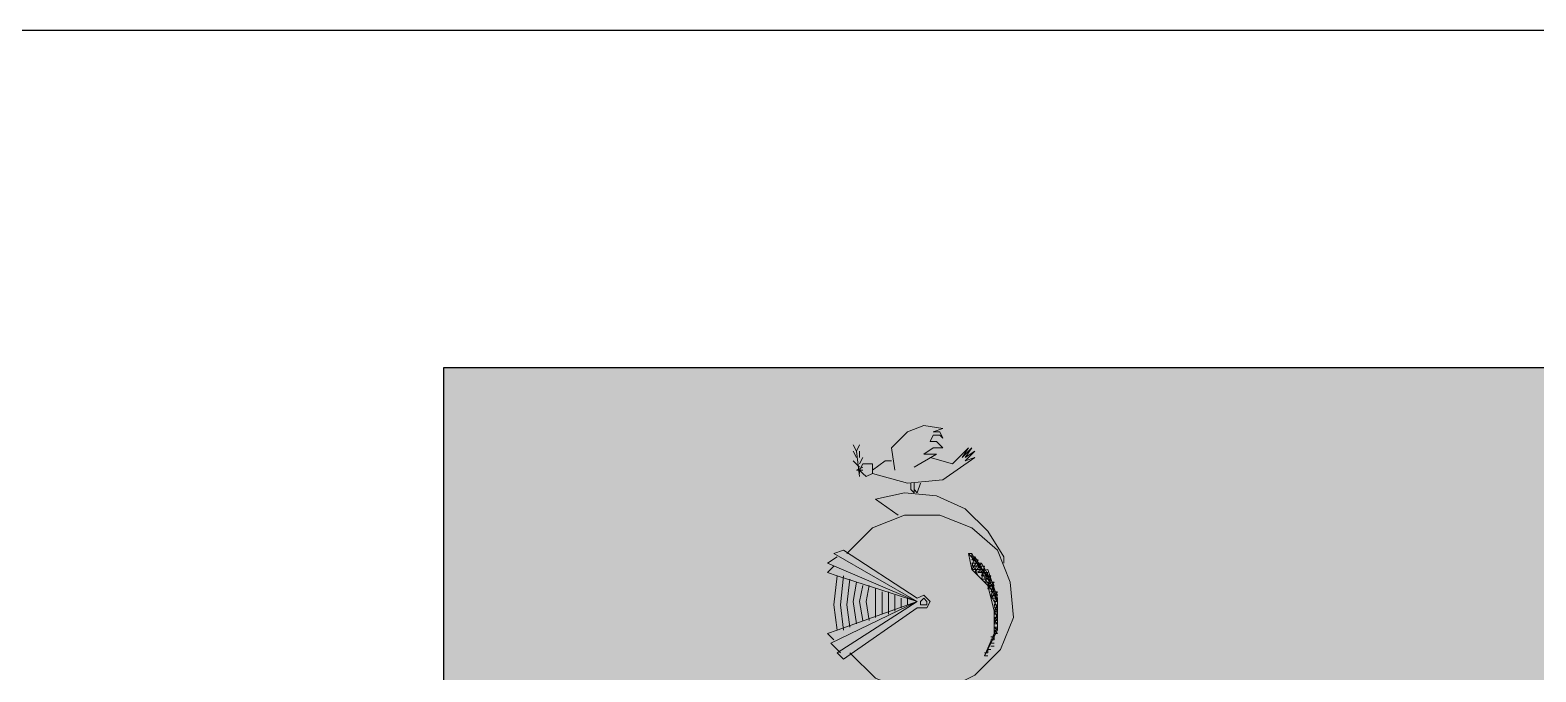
# Model space of a CAD drawing. Header units: inches. Extents: x 13.1 to 77.9, y 9.9 to 37.9.
# Drawn here: x 35.211 to 37.201, y 37.003 to 37.852 of the extents above; entities that cross this region are included whole.
import ezdxf

# ---------------------------------------------------------------- set-up
doc = ezdxf.new("R2010")
doc.units = ezdxf.units.IN
doc.header["$MEASUREMENT"] = 0
doc.layers.add('F_Layer01', color=7, linetype='Continuous')
doc.layers.add('F_NUEVA', color=43, linetype='Continuous', lineweight=25)

# ---------------------------------------------------------------- blocks, each defined once
blk = doc.blocks.new('block 274')
at = {"layer": 'F_Layer01', "color": 18, "lineweight": 9, "true_color": 0x000000}
for points in [[(1.6376, -0.6519), (1.6122, -0.6477), (1.591, -0.6562), (1.5698, -0.6773)], [(1.6376, -0.6646), (1.6333, -0.6562), (1.6249, -0.6562)], [(1.6376, -0.6646), (1.6333, -0.6562), (1.6249, -0.6562)], [(1.6376, -0.6646), (1.6333, -0.6604), (1.6249, -0.6604), (1.6206, -0.6689)], [(1.6376, -0.6646), (1.6333, -0.6604), (1.6249, -0.6604), (1.6206, -0.6689)], [(1.6376, -0.6773), (1.6291, -0.6689), (1.6206, -0.6689)], [(1.6376, -0.6773), (1.6291, -0.6689), (1.6206, -0.6689)], [(1.6249, -0.6689), (1.6291, -0.6689)], [(1.519, -0.6816), (1.5233, -0.69)], [(1.519, -0.6816), (1.5233, -0.69)], [(1.5233, -0.69), (1.519, -0.6816)], [(1.5233, -0.69), (1.519, -0.6816)], [(1.5275, -0.7154), (1.5233, -0.6816)], [(1.5275, -0.7154), (1.5233, -0.6816)], [(1.5275, -0.69), (1.5275, -0.6816)], [(1.5275, -0.69), (1.5275, -0.6816)], [(1.5275, -0.6816), (1.5275, -0.69)], [(1.5275, -0.6816), (1.5275, -0.69)], [(1.5275, -0.6985), (1.5317, -0.69)], [(1.5275, -0.6985), (1.5317, -0.69)], [(1.5317, -0.69), (1.5275, -0.6985)], [(1.5317, -0.69), (1.5275, -0.6985)], [(1.5444, -0.7112), (1.591, -0.7239), (1.6376, -0.7197), (1.6799, -0.69)], [(1.5444, -0.7112), (1.591, -0.7239), (1.6376, -0.7197), (1.6799, -0.69)], [(1.5614, -0.6943), (1.5444, -0.707)], [(1.5614, -0.6943), (1.5444, -0.707)], [(1.5614, -0.6943), (1.5698, -0.6943)], [(1.5614, -0.6943), (1.5698, -0.6943)], [(1.5698, -0.6773), (1.5741, -0.707)], [(1.5698, -0.6773), (1.5741, -0.707)], [(1.6376, -0.6773), (1.6249, -0.6773), (1.6122, -0.6858), (1.6291, -0.6858)], [(1.6503, -0.6985), (1.6206, -0.69)], [(1.6503, -0.6985), (1.6206, -0.69)], [(1.663, -0.69), (1.6757, -0.6773), (1.6672, -0.69)], [(1.663, -0.69), (1.6757, -0.6773), (1.6672, -0.69)], [(1.6672, -0.69), (1.6799, -0.6816), (1.6672, -0.6943), (1.6799, -0.69)], [(1.6672, -0.69), (1.6799, -0.6816), (1.6672, -0.6943), (1.6799, -0.69)], [(1.5317, -0.7027), (1.5233, -0.707)], [(1.5317, -0.7027), (1.5233, -0.707)], [(1.5233, -0.707), (1.5317, -0.707)], [(1.5233, -0.707), (1.5317, -0.707)], [(1.5444, -0.707), (1.5444, -0.6985), (1.536, -0.6985), (1.5317, -0.6985), (1.5275, -0.707), (1.5317, -0.7112), (1.536, -0.7154), (1.5444, -0.7112), (1.5444, -0.707)], [(1.5444, -0.707), (1.5444, -0.6985), (1.536, -0.6985), (1.5317, -0.6985), (1.5275, -0.707), (1.5317, -0.7112), (1.536, -0.7154), (1.5444, -0.7112), (1.5444, -0.707)], [(1.5275, -0.7112), (1.5275, -0.707)], [(1.5275, -0.7112), (1.5275, -0.707)], [(1.5952, -0.7239), (1.5952, -0.7324), (1.5995, -0.7366)], [(1.5952, -0.7239), (1.5952, -0.7324), (1.5995, -0.7366)], [(1.5995, -0.7239), (1.5995, -0.7324), (1.6037, -0.7366)], [(1.5995, -0.7239), (1.5995, -0.7324), (1.6037, -0.7366)], [(1.5995, -0.7366), (1.5995, -0.7324)], [(1.5995, -0.7366), (1.5995, -0.7324)], [(1.6037, -0.7366), (1.6079, -0.7239)], [(1.6037, -0.7366), (1.6079, -0.7239)], [(1.718, -0.8213), (1.6968, -0.7874), (1.6672, -0.7578), (1.6291, -0.7408), (1.5868, -0.7366), (1.5487, -0.7451)], [(1.718, -0.8213), (1.6968, -0.7874), (1.6672, -0.7578), (1.6291, -0.7408), (1.5868, -0.7366), (1.5487, -0.7451)], [(1.5148, -0.9483), (1.5487, -0.9821), (1.591, -0.9991), (1.6376, -0.9991), (1.6799, -0.9779), (1.7138, -0.944), (1.7307, -0.9017), (1.7265, -0.8551), (1.7095, -0.8128), (1.6757, -0.7832), (1.6333, -0.7662), (1.5868, -0.7662), (1.5444, -0.7832), (1.5106, -0.817)], [(1.5148, -0.9483), (1.5487, -0.9821), (1.591, -0.9991), (1.6376, -0.9991), (1.6799, -0.9779), (1.7138, -0.944), (1.7307, -0.9017), (1.7265, -0.8551), (1.7095, -0.8128), (1.6757, -0.7832), (1.6333, -0.7662), (1.5868, -0.7662), (1.5444, -0.7832), (1.5106, -0.817)], [(1.5063, -0.8128), (1.4936, -0.817)], [(1.5063, -0.8128), (1.4936, -0.817)], [(1.6037, -0.8763), (1.5063, -0.8128)], [(1.6037, -0.8763), (1.5063, -0.8128)], [(1.4852, -0.8297), (1.6037, -0.8805), (1.4936, -0.817)], [(1.4852, -0.8297), (1.6037, -0.8805), (1.4936, -0.817)], [(1.4979, -0.8213), (1.4852, -0.8297)], [(1.4979, -0.8213), (1.4852, -0.8297)], [(1.4936, -0.834), (1.4852, -0.8424)], [(1.4936, -0.834), (1.4852, -0.8424)], [(1.6714, -0.817), (1.6757, -0.8382)], [(1.6714, -0.817), (1.6757, -0.8382)], [(1.6926, -0.9525), (1.7095, -0.9186), (1.7095, -0.8805), (1.6968, -0.8467), (1.6714, -0.817)], [(1.6926, -0.9525), (1.7095, -0.9186), (1.7095, -0.8805), (1.6968, -0.8467), (1.6714, -0.817)], [(1.6757, -0.8213), (1.6757, -0.817)], [(1.6757, -0.8213), (1.6757, -0.817)], [(1.6757, -0.8213), (1.6799, -0.8213), (1.6757, -0.8255)], [(1.6757, -0.8213), (1.6799, -0.8213), (1.6757, -0.8255)], [(1.6757, -0.834), (1.6799, -0.8213)], [(1.6757, -0.834), (1.6799, -0.8213)], [(1.6841, -0.8255), (1.6757, -0.8255), (1.6799, -0.8255)], [(1.6841, -0.8255), (1.6757, -0.8255), (1.6799, -0.8255)], [(1.6757, -0.8382), (1.6841, -0.8255)], [(1.6757, -0.8382), (1.6841, -0.8255)], [(1.6841, -0.8467), (1.6757, -0.8297)], [(1.6841, -0.8467), (1.6757, -0.8297)], [(1.6757, -0.8297), (1.6884, -0.8297)], [(1.6757, -0.8297), (1.6884, -0.8297)], [(1.6757, -0.834), (1.6926, -0.834)], [(1.6757, -0.834), (1.6926, -0.834)], [(1.7095, -0.8721), (1.6799, -0.8213)], [(1.7095, -0.8721), (1.6799, -0.8213)], [(1.6799, -0.8382), (1.6841, -0.8297)], [(1.6799, -0.8424), (1.6884, -0.8297)], [(1.6799, -0.8382), (1.6841, -0.8297)], [(1.6799, -0.8424), (1.6884, -0.8297)], [(1.6841, -0.8424), (1.6884, -0.834)], [(1.6841, -0.8424), (1.6884, -0.834)], [(1.7053, -0.8594), (1.6884, -0.8297)], [(1.7053, -0.8594), (1.6884, -0.8297)], [(1.6884, -0.8467), (1.6926, -0.834)], [(1.6884, -0.8467), (1.6926, -0.834)], [(1.4852, -0.8424), (1.4979, -0.8467)], [(1.4852, -0.8424), (1.4979, -0.8467)], [(1.4979, -0.8467), (1.4936, -0.8848), (1.4979, -0.9186)], [(1.4979, -0.8467), (1.4936, -0.8848), (1.4979, -0.9186)], [(1.4979, -0.8467), (1.6037, -0.8805), (1.4979, -0.9186)], [(1.4979, -0.8467), (1.6037, -0.8805), (1.4979, -0.9186)], [(1.5063, -0.8467), (1.5021, -0.8848), (1.5063, -0.9186)], [(1.5063, -0.8467), (1.5021, -0.8848), (1.5063, -0.9186)], [(1.5148, -0.8509), (1.5106, -0.8848), (1.5148, -0.9144)], [(1.5148, -0.8509), (1.5106, -0.8848), (1.5148, -0.9144)], [(1.5233, -0.8551), (1.519, -0.8805), (1.5233, -0.9102)], [(1.5233, -0.8551), (1.519, -0.8805), (1.5233, -0.9102)], [(1.6757, -0.8382), (1.6926, -0.8382)], [(1.6757, -0.8382), (1.6926, -0.8382)], [(1.6926, -0.9525), (1.7053, -0.9229), (1.7053, -0.8932), (1.6968, -0.8594), (1.6757, -0.8382)], [(1.6926, -0.9525), (1.7053, -0.9229), (1.7053, -0.8932), (1.6968, -0.8594), (1.6757, -0.8382)], [(1.6799, -0.8424), (1.6968, -0.8382)], [(1.6799, -0.8424), (1.6968, -0.8382)], [(1.6841, -0.8424), (1.6968, -0.8424)], [(1.6841, -0.8424), (1.6968, -0.8424)], [(1.6884, -0.8509), (1.6926, -0.8382)], [(1.6884, -0.8509), (1.6926, -0.8382)], [(1.6884, -0.8467), (1.7011, -0.8467)], [(1.6884, -0.8467), (1.7011, -0.8467)], [(1.6884, -0.8509), (1.7011, -0.8509), (1.6968, -0.8636)], [(1.6884, -0.8509), (1.7011, -0.8509), (1.6968, -0.8636)], [(1.6926, -0.9525), (1.7095, -0.9186), (1.7095, -0.8763), (1.6968, -0.8382)], [(1.6926, -0.9525), (1.7095, -0.9186), (1.7095, -0.8763), (1.6968, -0.8382)], [(1.6926, -0.8509), (1.6968, -0.8424)], [(1.6926, -0.8509), (1.6968, -0.8424)], [(1.6926, -0.8551), (1.6968, -0.8467)], [(1.6926, -0.8551), (1.6968, -0.8467)], [(1.6926, -0.8551), (1.7053, -0.8551), (1.6968, -0.8636)], [(1.6926, -0.8551), (1.7053, -0.8551), (1.6968, -0.8636)], [(1.6926, -0.8551), (1.7011, -0.8551)], [(1.6926, -0.8551), (1.7011, -0.8551)], [(1.6968, -0.8594), (1.7011, -0.8467)], [(1.6968, -0.8594), (1.7011, -0.8467)], [(1.5317, -0.8594), (1.5275, -0.8805), (1.5317, -0.9059)], [(1.5317, -0.8594), (1.5275, -0.8805), (1.5317, -0.9059)], [(1.5402, -0.8594), (1.536, -0.8805), (1.5402, -0.9059)], [(1.5402, -0.8594), (1.536, -0.8805), (1.5402, -0.9059)], [(1.5487, -0.8636), (1.5487, -0.9017)], [(1.5487, -0.8636), (1.5487, -0.9017)], [(1.5571, -0.8678), (1.5571, -0.8975)], [(1.5571, -0.8678), (1.5571, -0.8975)], [(1.5656, -0.8678), (1.5656, -0.8975)], [(1.5656, -0.8678), (1.5656, -0.8975)], [(1.5741, -0.8721), (1.5741, -0.8932)], [(1.5741, -0.8721), (1.5741, -0.8932)], [(1.6037, -0.889), (1.6122, -0.889), (1.6164, -0.889), (1.6206, -0.8805), (1.6164, -0.8763), (1.6122, -0.8721), (1.6037, -0.8763)], [(1.6037, -0.889), (1.6122, -0.889), (1.6164, -0.889), (1.6206, -0.8805), (1.6164, -0.8763), (1.6122, -0.8721), (1.6037, -0.8763)], [(1.6968, -0.8594), (1.7053, -0.8594), (1.7011, -0.8678)], [(1.6968, -0.8594), (1.7053, -0.8594), (1.7011, -0.8678)], [(1.6968, -0.8636), (1.7053, -0.8636)], [(1.6968, -0.8636), (1.7053, -0.8636)], [(1.7053, -0.8636), (1.7011, -0.8721), (1.7095, -0.889)], [(1.7053, -0.8636), (1.7011, -0.8721), (1.7095, -0.889)], [(1.7011, -0.8763), (1.7095, -0.8678)], [(1.7011, -0.8763), (1.7095, -0.8678)], [(1.7011, -0.8721), (1.7095, -0.8721)], [(1.7011, -0.8721), (1.7095, -0.8721)], [(1.7053, -0.8805), (1.7095, -0.8721)], [(1.7053, -0.8805), (1.7095, -0.8721)], [(1.4894, -0.9356), (1.6037, -0.8805), (1.4979, -0.9483)], [(1.4894, -0.9356), (1.6037, -0.8805), (1.4979, -0.9483)], [(1.6037, -0.889), (1.5063, -0.9567)], [(1.6037, -0.889), (1.5063, -0.9567)], [(1.5825, -0.8763), (1.5825, -0.889)], [(1.5825, -0.8763), (1.5825, -0.889)], [(1.591, -0.8763), (1.591, -0.8848)], [(1.591, -0.8763), (1.591, -0.8848)], [(1.6164, -0.8805), (1.6122, -0.8763), (1.6079, -0.8805), (1.6079, -0.8848), (1.6122, -0.8848), (1.6164, -0.8848), (1.6164, -0.8805)], [(1.6164, -0.8805), (1.6122, -0.8763), (1.6079, -0.8805), (1.6079, -0.8848), (1.6122, -0.8848), (1.6164, -0.8848), (1.6164, -0.8805)], [(1.7011, -0.8763), (1.7095, -0.8763)], [(1.7011, -0.8763), (1.7095, -0.8763)], [(1.7053, -0.8848), (1.7095, -0.8763)], [(1.7053, -0.8848), (1.7095, -0.8763)], [(1.7053, -0.8805), (1.7095, -0.8805)], [(1.7053, -0.8805), (1.7095, -0.8805)], [(1.7053, -0.8848), (1.7095, -0.8975), (1.7053, -0.8975)], [(1.7053, -0.8932), (1.7095, -0.8848)], [(1.7095, -0.8975), (1.7053, -0.8848), (1.7095, -0.8848)], [(1.7053, -0.8932), (1.7095, -0.8848)], [(1.7053, -0.8848), (1.7095, -0.8848)], [(1.7053, -0.8848), (1.7095, -0.8848)], [(1.7053, -0.8848), (1.7095, -0.8848)], [(1.7053, -0.889), (1.7095, -0.889)], [(1.7053, -0.889), (1.7095, -0.889)], [(1.7053, -0.8975), (1.7095, -0.889)], [(1.7053, -0.8975), (1.7095, -0.889)], [(1.7053, -0.8932), (1.7095, -0.8932)], [(1.7053, -0.8932), (1.7095, -0.8932)], [(1.7095, -0.9017), (1.7053, -0.8932)], [(1.7095, -0.9017), (1.7053, -0.8932)], [(1.7053, -0.8975), (1.7095, -0.8975)], [(1.7053, -0.8975), (1.7095, -0.8975)], [(1.7053, -0.8975), (1.7095, -0.8975)], [(1.7053, -0.9059), (1.7095, -0.8975)], [(1.7053, -0.9059), (1.7095, -0.8975)], [(1.7053, -0.9017), (1.7095, -0.9017)], [(1.7053, -0.9017), (1.7095, -0.9017)], [(1.7095, -0.9059), (1.7053, -0.9017)], [(1.7053, -0.9102), (1.7095, -0.9017)], [(1.7095, -0.9059), (1.7053, -0.9017)], [(1.7053, -0.9102), (1.7095, -0.9017)], [(1.7053, -0.9059), (1.7095, -0.9059)], [(1.7053, -0.9059), (1.7095, -0.9059)], [(1.7095, -0.9102), (1.7053, -0.9059)], [(1.7095, -0.9102), (1.7053, -0.9059)], [(1.7053, -0.9102), (1.7095, -0.9102)], [(1.7053, -0.9102), (1.7095, -0.9102)], [(1.7095, -0.9186), (1.7053, -0.9144)], [(1.7053, -0.9229), (1.7095, -0.9144)], [(1.7095, -0.9186), (1.7053, -0.9144)], [(1.7053, -0.9229), (1.7095, -0.9144)], [(1.7053, -0.9271), (1.7011, -0.9271)], [(1.7053, -0.9271), (1.7011, -0.9271)], [(1.7095, -0.9229), (1.7053, -0.9186)], [(1.7053, -0.9186), (1.7095, -0.9186)], [(1.7095, -0.9229), (1.7053, -0.9186)], [(1.7053, -0.9186), (1.7095, -0.9186)], [(1.7053, -0.9229), (1.7095, -0.9229)], [(1.7053, -0.9229), (1.7095, -0.9229)], [(1.7053, -0.9229), (1.7053, -0.9271), (1.7053, -0.9313)], [(1.7053, -0.9229), (1.7053, -0.9271), (1.7053, -0.9313)], [(1.6926, -0.9483), (1.6968, -0.9483)], [(1.6926, -0.9483), (1.6968, -0.9483)], [(1.6926, -0.9483), (1.6968, -0.9483)], [(1.6926, -0.9483), (1.6968, -0.9483)], [(1.6926, -0.9525), (1.6968, -0.9525)], [(1.6926, -0.9525), (1.6968, -0.9525)], [(1.6968, -0.9483), (1.6968, -0.944)], [(1.6968, -0.944), (1.7011, -0.944)], [(1.6968, -0.9483), (1.6968, -0.944)], [(1.6968, -0.944), (1.7011, -0.944)], [(1.6968, -0.944), (1.7011, -0.944)], [(1.6968, -0.944), (1.7011, -0.944)], [(1.6968, -0.944), (1.7011, -0.944)], [(1.7011, -0.9356), (1.7053, -0.9356)], [(1.7011, -0.9356), (1.7053, -0.9356)], [(1.7011, -0.9356), (1.7053, -0.9356)], [(1.7011, -0.9356), (1.7053, -0.9356)], [(1.7011, -0.9398), (1.7053, -0.9398)], [(1.7011, -0.9398), (1.7053, -0.9398)], [(1.7011, -0.9398), (1.7053, -0.9398)], [(1.7011, -0.9398), (1.7053, -0.9398)]]:
    blk.add_lwpolyline(points, dxfattribs=at)
for points, knots in [([(1.6376, -0.6519), (1.6376, -0.6519), (1.6249, -0.6562), (1.6249, -0.6562), (1.6249, -0.6562), (1.6376, -0.6519), (1.6376, -0.6519), (1.6376, -0.6519), (1.6122, -0.6477), (1.6122, -0.6477), (1.6122, -0.6477), (1.591, -0.6562), (1.591, -0.6562), (1.591, -0.6562), (1.5698, -0.6773), (1.5698, -0.6773)], [0, 0, 0, 0, 1, 1, 1, 2, 2, 2, 3, 3, 3, 4, 4, 4, 5, 5, 5, 5]), ([(1.519, -0.6731), (1.519, -0.6731), (1.5233, -0.6816), (1.5233, -0.6816), (1.5233, -0.6816), (1.519, -0.6731), (1.519, -0.6731)], [0, 0, 0, 0, 1, 1, 1, 2, 2, 2, 2]), ([(1.519, -0.6731), (1.519, -0.6731), (1.5233, -0.6816), (1.5233, -0.6816), (1.5233, -0.6816), (1.519, -0.6731), (1.519, -0.6731)], [0, 0, 0, 0, 1, 1, 1, 2, 2, 2, 2]), ([(1.5233, -0.6816), (1.5233, -0.6816), (1.5275, -0.6731), (1.5275, -0.6731), (1.5275, -0.6731), (1.5233, -0.6816), (1.5233, -0.6816)], [0, 0, 0, 0, 1, 1, 1, 2, 2, 2, 2]), ([(1.5233, -0.6816), (1.5233, -0.6816), (1.5275, -0.6731), (1.5275, -0.6731), (1.5275, -0.6731), (1.5233, -0.6816), (1.5233, -0.6816)], [0, 0, 0, 0, 1, 1, 1, 2, 2, 2, 2]), ([(1.519, -0.6943), (1.519, -0.6943), (1.5275, -0.7027), (1.5275, -0.7027), (1.5275, -0.7027), (1.519, -0.6943), (1.519, -0.6943)], [0, 0, 0, 0, 1, 1, 1, 2, 2, 2, 2]), ([(1.519, -0.6943), (1.519, -0.6943), (1.5275, -0.7027), (1.5275, -0.7027), (1.5275, -0.7027), (1.519, -0.6943), (1.519, -0.6943)], [0, 0, 0, 0, 1, 1, 1, 2, 2, 2, 2]), ([(1.6376, -0.6773), (1.6376, -0.6773), (1.6249, -0.6773), (1.6249, -0.6773), (1.6249, -0.6773), (1.6122, -0.6858), (1.6122, -0.6858), (1.6122, -0.6858), (1.6291, -0.6858), (1.6291, -0.6858), (1.6291, -0.6858), (1.5995, -0.7027), (1.5995, -0.7027), (1.5995, -0.7027), (1.6291, -0.6858), (1.6291, -0.6858)], [0, 0, 0, 0, 1, 1, 1, 2, 2, 2, 3, 3, 3, 4, 4, 4, 5, 5, 5, 5]), ([(1.6503, -0.6985), (1.6503, -0.6985), (1.6714, -0.6773), (1.6714, -0.6773), (1.6714, -0.6773), (1.6503, -0.6985), (1.6503, -0.6985)], [0, 0, 0, 0, 1, 1, 1, 2, 2, 2, 2]), ([(1.6714, -0.6773), (1.6714, -0.6773), (1.663, -0.69), (1.663, -0.69), (1.663, -0.69), (1.6714, -0.6773), (1.6714, -0.6773)], [0, 0, 0, 0, 1, 1, 1, 2, 2, 2, 2]), ([(1.5487, -0.7451), (1.5487, -0.7451), (1.5783, -0.7662), (1.5783, -0.7662), (1.5783, -0.7662), (1.5487, -0.7451), (1.5487, -0.7451)], [0, 0, 0, 0, 1, 1, 1, 2, 2, 2, 2]), ([(1.6714, -0.817), (1.6714, -0.817), (1.6757, -0.817), (1.6757, -0.817), (1.6757, -0.817), (1.6714, -0.817), (1.6714, -0.817)], [0, 0, 0, 0, 1, 1, 1, 2, 2, 2, 2]), ([(1.7095, -0.8805), (1.7095, -0.8805), (1.6757, -0.817), (1.6757, -0.817), (1.6757, -0.817), (1.7095, -0.8805), (1.7095, -0.8805)], [0, 0, 0, 0, 1, 1, 1, 2, 2, 2, 2]), ([(1.718, -0.8213), (1.718, -0.8213), (1.718, -0.8297), (1.718, -0.8297), (1.718, -0.8297), (1.718, -0.8213), (1.718, -0.8213)], [0, 0, 0, 0, 1, 1, 1, 2, 2, 2, 2]), ([(1.7011, -0.8678), (1.7011, -0.8678), (1.7095, -0.8678), (1.7095, -0.8678), (1.7095, -0.8678), (1.7011, -0.8678), (1.7011, -0.8678)], [0, 0, 0, 0, 1, 1, 1, 2, 2, 2, 2]), ([(1.7011, -0.8678), (1.7011, -0.8678), (1.7095, -0.8678), (1.7095, -0.8678), (1.7095, -0.8678), (1.7011, -0.8678), (1.7011, -0.8678)], [0, 0, 0, 0, 1, 1, 1, 2, 2, 2, 2]), ([(1.7053, -0.9144), (1.7053, -0.9144), (1.7095, -0.9144), (1.7095, -0.9144), (1.7095, -0.9144), (1.7053, -0.9144), (1.7053, -0.9144)], [0, 0, 0, 0, 1, 1, 1, 2, 2, 2, 2]), ([(1.7053, -0.9144), (1.7053, -0.9144), (1.7095, -0.9144), (1.7095, -0.9144), (1.7095, -0.9144), (1.7053, -0.9144), (1.7053, -0.9144)], [0, 0, 0, 0, 1, 1, 1, 2, 2, 2, 2]), ([(1.4979, -0.9186), (1.4979, -0.9186), (1.4852, -0.9229), (1.4852, -0.9229), (1.4852, -0.9229), (1.4979, -0.9186), (1.4979, -0.9186)], [0, 0, 0, 0, 1, 1, 1, 2, 2, 2, 2]), ([(1.4936, -0.9313), (1.4936, -0.9313), (1.4852, -0.9229), (1.4852, -0.9229), (1.4852, -0.9229), (1.4936, -0.9313), (1.4936, -0.9313)], [0, 0, 0, 0, 1, 1, 1, 2, 2, 2, 2]), ([(1.7011, -0.9356), (1.7011, -0.9356), (1.7053, -0.9271), (1.7053, -0.9271), (1.7053, -0.9271), (1.7011, -0.9356), (1.7011, -0.9356)], [0, 0, 0, 0, 1, 1, 1, 2, 2, 2, 2]), ([(1.7011, -0.9313), (1.7011, -0.9313), (1.7053, -0.9313), (1.7053, -0.9313), (1.7053, -0.9313), (1.7011, -0.9313), (1.7011, -0.9313), (1.7011, -0.9313), (1.7053, -0.9313), (1.7053, -0.9313), (1.7053, -0.9313), (1.7011, -0.9313), (1.7011, -0.9313)], [0, 0, 0, 0, 1, 1, 1, 2, 2, 2, 3, 3, 3, 4, 4, 4, 4]), ([(1.5021, -0.9483), (1.5021, -0.9483), (1.4894, -0.9356), (1.4894, -0.9356), (1.4894, -0.9356), (1.5021, -0.9483), (1.5021, -0.9483)], [0, 0, 0, 0, 1, 1, 1, 2, 2, 2, 2]), ([(1.5063, -0.9567), (1.5063, -0.9567), (1.4979, -0.9483), (1.4979, -0.9483), (1.4979, -0.9483), (1.5063, -0.9567), (1.5063, -0.9567)], [0, 0, 0, 0, 1, 1, 1, 2, 2, 2, 2])]:
    blk.add_open_spline(points, degree=3, knots=knots, dxfattribs=at)

msp = doc.modelspace()

# ---------------------------------------------------------------- hatches: boundary and pattern name
at = {"layer": 'F_Layer01', "true_color": 0xcb6120}
h = msp.add_hatch(color=32, dxfattribs=at)
h.dxf.hatch_style = 2
h.paths.add_polyline_path([(48.1327, 35.9653), (35.7571, 35.9653), (35.7571, 37.4047), (48.1327, 37.4047)])

# ---------------------------------------------------------------- linework, layer by layer
at = {"layer": 'Defpoints', "color": 2}
msp.add_lwpolyline([(56.2571, 37.8515), (56.2571, 9.8515), (34.6571, 9.8515), (34.6571, 37.8515)], close=True, dxfattribs=at)
at = {"layer": 'F_Layer01', "lineweight": 0}
msp.add_lwpolyline([(48.1327, 35.9653), (35.7571, 35.9653), (35.7571, 37.4047), (48.1327, 37.4047), (48.1327, 35.9653)], close=True, dxfattribs=at)
at = {"layer": 'F_NUEVA', "color": 7}
for p, q in [((55.7571, 37.4047), (35.7571, 37.4047)), ((35.7571, 37.4047), (35.7571, 10.4047))]:
    msp.add_line(p, q, dxfattribs=at)

# ---------------------------------------------------------------- block references
at = {"layer": 'F_Layer01'}
msp.add_blockref('block 274', (34.7796, 37.9762), dxfattribs=at)

doc.saveas('drawing.dxf')
